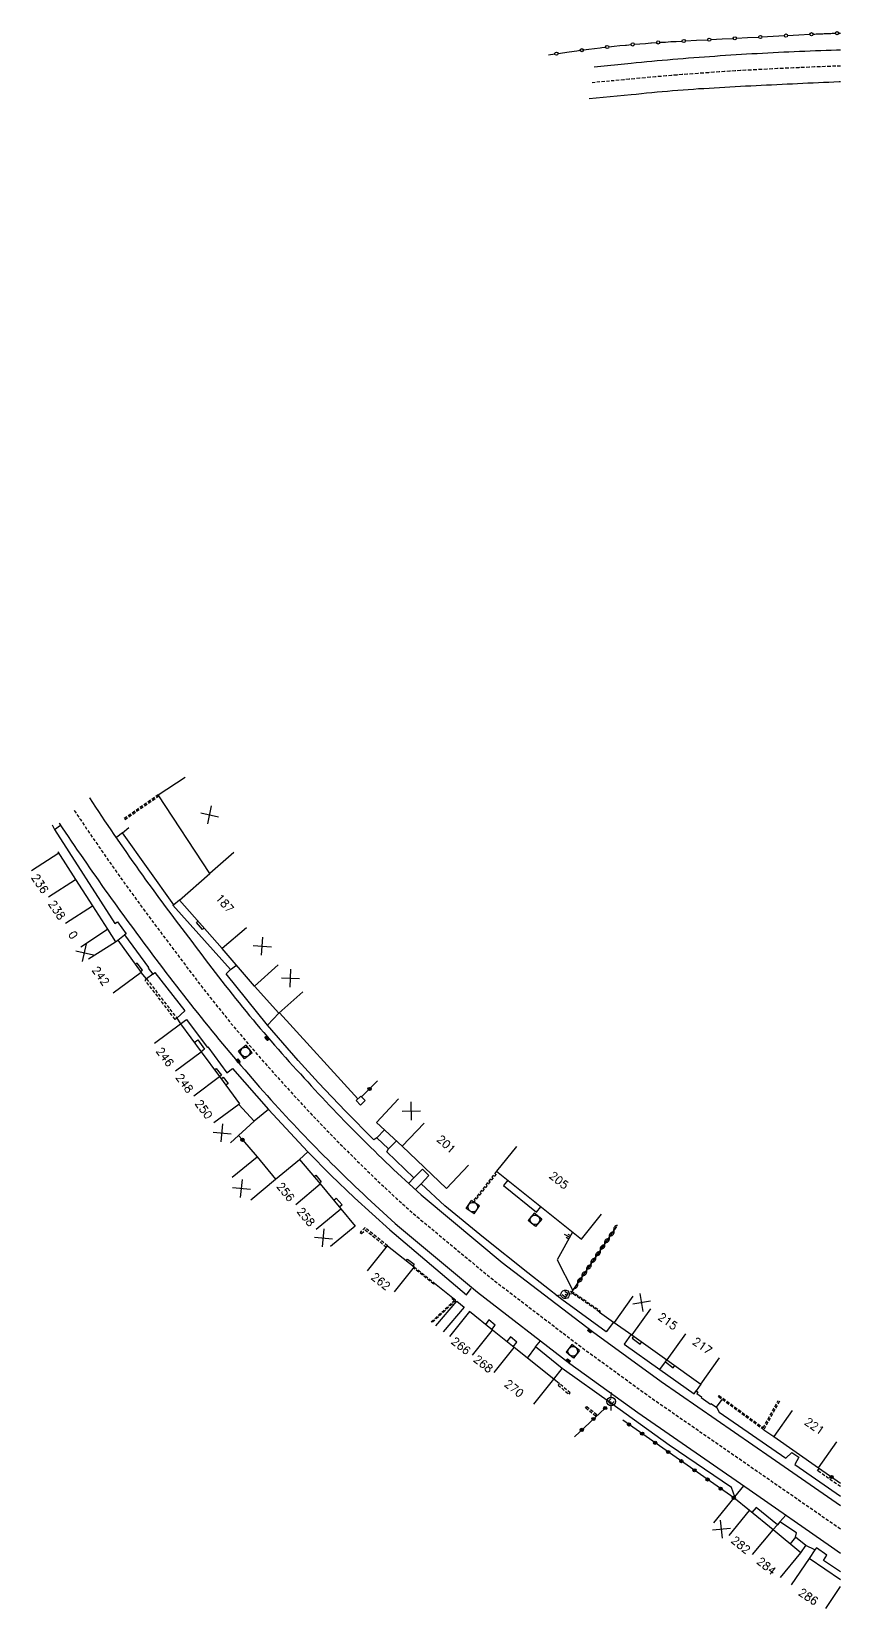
# Model space of a CAD drawing. Header units: millimetres. Extents: x 163000 to 164000, y 123999 to 125000.
# Drawn here: x 163873.6 to 164000, y 124744.1 to 124990.4 of the extents above; entities that cross this region are included whole.
import ezdxf
from ezdxf.enums import TextEntityAlignment as Align

# ---------------------------------------------------------------- set-up
doc = ezdxf.new("R2010")
doc.units = ezdxf.units.MM
doc.linetypes.add('DASHED', pattern=[0.75, 0.5, -0.25])
doc.layers.get('0').update_dxf_attribs({"linetype": 'CONTINUOUS'})
for name, color, linetype in [('W0001', 6, 'DASHED'), ('W0008', 7, 'CONTINUOUS'), ('W0100', 7, 'CONTINUOUS'), ('W0112', 1, 'DASHED'), ('W0211', 2, 'CONTINUOUS'), ('W0310', 3, 'CONTINUOUS'), ('W0322', 7, 'CONTINUOUS'), ('W0330', 7, 'CONTINUOUS'), ('W0334', 7, 'CONTINUOUS'), ('W0400', 7, 'CONTINUOUS'), ('W0420', 7, 'CONTINUOUS'), ('W0471', 7, 'CONTINUOUS'), ('W0991', 7, 'CONTINUOUS'), ('W1102', 7, 'CONTINUOUS')]:
    doc.layers.add(name, color=color, linetype=linetype)
doc.styles.get("Standard").update_dxf_attribs({"font": 'romans.shx', "width": 0.85})

# ---------------------------------------------------------------- blocks, each defined once
blk = doc.blocks.new('T471')
for p, q in [((-0.333334, 0.333334), (-0.333334, -0.333334)), ((-0.333334, 0.333334), (0.333334, 0.333334)), ((-0.333334, 0), (0, 0)), ((0.500001, 0.500001), (1.000002, 1.000002)), ((-0.500001, -0.500001), (-1.000002, -1.000002)), ((-0.333334, -0.333334), (0.333334, -0.333334))]:
    blk.add_line(p, q)
blk.add_ellipse((0, 0), major_axis=(0.471405, 0.471405), ratio=1, start_param=5.4977871438, end_param=11.780972451)
blk = doc.blocks.new('t211o')
at = {"color": 0, "linetype": 'Continuous'}
for p, q in [((-0.29, 0.5), (-0.29, 0)), ((0, 1), (0, 0)), ((0.29, 0.5), (0.29, 0))]:
    blk.add_line(p, q, dxfattribs=at)
blk = doc.blocks.new('t322o')
at = {"color": 0, "linetype": 'Continuous'}
for radius in [0.25, 0.15]:
    blk.add_circle((0, 0), radius, dxfattribs=at)
blk = doc.blocks.new('t310o')
at = {"color": 0, "linetype": 'Continuous'}
for centre, start, end in [((-0.5, 0.38), 216.8699, 323.1304), ((0.5, -0.37), 36.8699, 143.1303)]:
    blk.add_arc(centre, 0.625, start, end, dxfattribs=at)
blk = doc.blocks.new('t991o')
at = {"color": 0, "linetype": 'Continuous'}
for p, q in [((-1, 1), (1, -1)), ((-1, -1), (1, 1))]:
    blk.add_line(p, q, dxfattribs=at)
blk = doc.blocks.new('t112o')
at = {"color": 0, "linetype": 'Continuous'}
for p, q in [((-0.5, 0.5), (0.5, 0.5)), ((-0.5, -0.5), (-0.5, 0.5)), ((0.5, 0.5), (0.5, -0.5)), ((0.5, -0.5), (-0.5, -0.5))]:
    blk.add_line(p, q, dxfattribs=at)
blk = doc.blocks.new('T400')
for p, q in [((-0.15, 0.3), (0.15, 0.3)), ((-0.15, -0.25), (-0.15, 0.3)), ((-0.15, 0.15), (0.15, 0.15)), ((-0.15, 0), (0.15, 0)), ((0.15, 0.3), (0.15, -0.25)), ((-0.15, -0.15), (0.15, -0.15)), ((-0.15, -0.25), (-0.15, -0.3)), ((-0.15, -0.3), (0.15, -0.3)), ((0.15, -0.3), (0.15, -0.25))]:
    blk.add_line(p, q)
blk = doc.blocks.new('T420')
for p, q in [((0.75, 0.75), (-0.75, 0.75)), ((-0.75, 0.75), (-0.75, -0.75)), ((0.75, 0.75), (0.75, -0.75)), ((0.75, -0.75), (-0.75, -0.75))]:
    blk.add_line(p, q)
blk.add_ellipse((0, 0), major_axis=(-0.53, 0.53), ratio=1, start_param=3.926991, end_param=10.210176)

msp = doc.modelspace()

# ---------------------------------------------------------------- linework, layer by layer
at = {"layer": 'W0001'}
for p, q in [((163976.08, 124983.75), (163975.25, 124983.69)), ((163976.9, 124983.81), (163976.08, 124983.75)), ((163977.73, 124983.87), (163976.9, 124983.81)), ((163978.56, 124983.93), (163977.73, 124983.87)), ((163979.39, 124983.99), (163978.56, 124983.93)), ((163980.22, 124984.05), (163979.39, 124983.99)), ((163981.05, 124984.1), (163980.22, 124984.05)), ((163981.88, 124984.15), (163981.05, 124984.1)), ((163982.71, 124984.21), (163981.88, 124984.15)), ((163983.54, 124984.26), (163982.71, 124984.21)), ((163984.37, 124984.31), (163983.54, 124984.26)), ((163985.2, 124984.36), (163984.37, 124984.31)), ((163986.03, 124984.4), (163985.2, 124984.36)), ((163986.86, 124984.45), (163986.03, 124984.4)), ((163987.69, 124984.49), (163986.86, 124984.45)), ((163988.52, 124984.54), (163987.69, 124984.49)), ((163989.35, 124984.58), (163988.52, 124984.54)), ((163990.18, 124984.62), (163989.35, 124984.58)), ((163991.01, 124984.66), (163990.18, 124984.62)), ((163991.84, 124984.7), (163991.01, 124984.66)), ((163992.67, 124984.73), (163991.84, 124984.7)), ((163993.5, 124984.77), (163992.67, 124984.73)), ((163994.32, 124984.81), (163993.5, 124984.77)), ((163995.14, 124984.84), (163994.32, 124984.81)), ((163995.96, 124984.88), (163995.14, 124984.84)), ((163996.79, 124984.91), (163995.96, 124984.88)), ((163997.61, 124984.94), (163996.79, 124984.91)), ((163998.43, 124984.97), (163997.61, 124984.94)), ((163999.26, 124985), (163998.43, 124984.97)), ((164000, 124985.02), (163999.26, 124985)), ((163966.14, 124982.87), (163961.1, 124982.42)), ((163966.97, 124982.95), (163966.14, 124982.87)), ((163967.8, 124983.03), (163966.97, 124982.95)), ((163968.62, 124983.11), (163967.8, 124983.03)), ((163969.45, 124983.19), (163968.62, 124983.11)), ((163970.28, 124983.27), (163969.45, 124983.19)), ((163971.11, 124983.34), (163970.28, 124983.27)), ((163971.93, 124983.41), (163971.11, 124983.34)), ((163972.76, 124983.48), (163971.93, 124983.41)), ((163973.59, 124983.55), (163972.76, 124983.48)), ((163974.42, 124983.62), (163973.59, 124983.55)), ((163975.25, 124983.69), (163974.42, 124983.62))]:
    msp.add_line(p, q, dxfattribs=at)
at = {"layer": 'W0001', "flags": 128}
msp.add_lwpolyline([(163880.24, 124868.75), (163880.24, 124868.75, 0.016411), (163896.21, 124846.47, 0.028103), (163913.95, 124824.95, 0.026073), (163933.1, 124805.91), (163945.27, 124795.8), (163959.46, 124784.97), (163970.25, 124777.14), (163987.47, 124765.23), (163999.66, 124756.8), (164000, 124756.56)], format="xyb", dxfattribs=at)
at = {"layer": 'W0008'}
for points in [[(163882.59, 124870.74), (163882.59, 124870.74, 0.018958), (163898.61, 124848.27, 0.028151), (163916.16, 124826.97, 0.026032), (163935.06, 124808.19), (163947.14, 124798.15), (163961.25, 124787.38), (163971.98, 124779.59), (163989.18, 124767.7), (164000, 124760.21)], [(163877.88, 124866.76), (163877.88, 124866.76, 0.015215), (163893.5, 124844.87, 0.022231), (163911.57, 124822.89, 0.025884), (163931.05, 124803.67), (163943.26, 124793.54), (163957.72, 124782.39), (163968.32, 124774.74), (163985.72, 124762.7), (163998.58, 124753.74), (164000, 124752.75)]]:
    msp.add_lwpolyline(points, format="xyb", dxfattribs=at)
at = {"layer": 'W0100'}
for points in [[(163915.94, 124840.45), (163912.23, 124837.09), (163908.42, 124841.3), (163903.34, 124847.19), (163896.66, 124854.73), (163901.42, 124858.94), (163893.37, 124871.21), (163897.55, 124873.95)], [(163877.69, 124862.32), (163877.69, 124862.32), (163877.69, 124862.32), (163877.69, 124862.32), (163877.69, 124862.32), (163880.41, 124857.98), (163883.06, 124853.88), (163885.45, 124850.21), (163886.68, 124848.25), (163887.05, 124848.51), (163890.71, 124843.43), (163886.31, 124840.25)], [(163892.8, 124832.44), (163896.82, 124835.42), (163900.05, 124831.07), (163902.93, 124827.2), (163906.06, 124822.93), (163905.95, 124822.82), (163908.33, 124820.21), (163904.63, 124816.84)], [(163941.85, 124813.34), (163938.4, 124809.72), (163931.48, 124816.32), (163927.5, 124820.05), (163930.92, 124823.7)], [(163949.37, 124816.3), (163946.25, 124812.4), (163959.5, 124801.79), (163962.63, 124805.69)], [(163904.94, 124811.48), (163908.8, 124814.66), (163911.69, 124811.15), (163915.45, 124814.27), (163918.68, 124810.44), (163921.92, 124806.53), (163924.15, 124803.84), (163920.29, 124800.65)], [(163926.09, 124796.87), (163929.22, 124800.77), (163933.35, 124797.46), (163930.22, 124793.56)], [(163967.54, 124792.89), (163964.65, 124788.81), (163967.41, 124786.86), (163972.84, 124782.96), (163978.18, 124779.17), (163981.08, 124783.25)], [(163952.07, 124776.01), (163955.2, 124779.92), (163949.01, 124784.87), (163945.61, 124787.6), (163942, 124790.49), (163938.87, 124786.58)], [(163992.46, 124775.07), (163989.58, 124770.98), (163996.55, 124766.07), (163999.43, 124770.16)], [(163990.61, 124748.97), (163993.8, 124752.82), (163989.46, 124756.41), (163985.76, 124759.42), (163983.32, 124761.4), (163980.17, 124757.52)], [(164000, 124748.6), (163995.1, 124751.94), (163992.28, 124747.81)]]:
    msp.add_lwpolyline(points, dxfattribs=at)
at = {"layer": 'W0112'}
for points in [[(163893.37, 124871.21), (163887.92, 124867.41)], [(163888.14, 124867.34), (163888.14, 124867.34), (163893.47, 124871.05)], [(163946.25, 124812.4), (163942.46, 124807.63), (163942.66, 124807.47), (163946.45, 124812.24)], [(163933.35, 124797.46), (163936.54, 124794.92), (163936.43, 124794.78), (163933.23, 124797.32)], [(163936.02, 124788.87), (163939.63, 124792.22), (163939.31, 124792.5), (163939.42, 124792.63), (163939.9, 124792.23), (163936.16, 124788.76)], [(163990.45, 124776.49), (163988, 124772.02), (163980.89, 124777.22), (163981.02, 124777.39), (163987.93, 124772.34), (163990.27, 124776.61)], [(164000, 124763.15), (163996.41, 124765.64), (163996.66, 124766)]]:
    msp.add_lwpolyline(points, dxfattribs=at)
for points in [[(163896.01, 124836.13), (163891.3, 124842.27), (163891.54, 124842.46), (163896.26, 124836.32)], [(163929.22, 124800.77), (163925.68, 124803.62), (163924.93, 124802.87), (163925.13, 124802.67), (163925.7, 124803.24), (163929.05, 124800.55)], [(163957.96, 124793.69), (163962.46, 124790.58), (163962.35, 124790.42), (163957.85, 124793.53)], [(163957.76, 124777.81), (163956.06, 124779.22), (163955.87, 124778.99), (163957.57, 124777.58)], [(163961.73, 124774.17), (163960.16, 124775.43), (163960.35, 124775.67), (163961.92, 124774.41)]]:
    msp.add_lwpolyline(points, close=True, dxfattribs=at)
at = {"layer": 'W0211'}
msp.add_lwpolyline([(163958.12, 124802.89), (163955.71, 124798.57), (163958.15, 124793.79)], dxfattribs=at)
at = {"layer": 'W0310'}
for p, q in [((163970.45, 124988.64), (163971.25, 124988.69)), ((163971.75, 124988.73), (163972.63, 124988.78)), ((163972.63, 124988.78), (163973.5, 124988.84)), ((163973.5, 124988.84), (163974.34, 124988.88)), ((163974.34, 124988.88), (163975.25, 124988.93)), ((163975.75, 124988.95), (163977.49, 124989.05)), ((163977.49, 124989.05), (163979.24, 124989.14)), ((163979.74, 124989.16), (163981.49, 124989.26)), ((163981.49, 124989.26), (163983.24, 124989.35)), ((163983.74, 124989.37), (163985.48, 124989.47)), ((163985.48, 124989.47), (163987.23, 124989.56)), ((163987.73, 124989.58), (163989.48, 124989.68)), ((163989.48, 124989.68), (163991.23, 124989.77)), ((163991.73, 124989.79), (163993.47, 124989.89)), ((163993.47, 124989.89), (163995.22, 124989.98)), ((163995.72, 124990), (163995.97, 124990.02)), ((163995.97, 124990.02), (163996.22, 124990.03)), ((163996.22, 124990.03), (163996.47, 124990.04)), ((163996.47, 124990.04), (163996.72, 124990.05)), ((163996.72, 124990.05), (163996.97, 124990.06)), ((163996.97, 124990.06), (163997.22, 124990.08)), ((163997.22, 124990.08), (163997.47, 124990.09)), ((163997.47, 124990.09), (163997.72, 124990.1)), ((163997.72, 124990.1), (163997.97, 124990.11)), ((163997.97, 124990.11), (163998.22, 124990.12)), ((163998.22, 124990.12), (163998.47, 124990.13)), ((163998.47, 124990.13), (163998.72, 124990.14)), ((163998.72, 124990.14), (163998.93, 124990.15)), ((163998.93, 124990.15), (163999.22, 124990.16)), ((163999.72, 124990.17), (164000, 124990.18)), ((163954.37, 124986.79), (163955.36, 124986.93)), ((163955.85, 124987), (163957.59, 124987.24)), ((163957.59, 124987.24), (163958.81, 124987.41)), ((163958.81, 124987.41), (163959.32, 124987.48)), ((163959.81, 124987.55), (163960.68, 124987.66)), ((163960.68, 124987.66), (163961.55, 124987.77)), ((163961.55, 124987.77), (163962.42, 124987.87)), ((163962.42, 124987.87), (163962.68, 124987.9)), ((163962.68, 124987.9), (163963.29, 124987.97)), ((163963.78, 124988.03), (163964.65, 124988.12)), ((163964.65, 124988.12), (163965.53, 124988.21)), ((163965.53, 124988.21), (163966.4, 124988.3)), ((163966.4, 124988.3), (163966.56, 124988.31)), ((163966.56, 124988.31), (163967.27, 124988.38)), ((163967.77, 124988.42), (163968.64, 124988.5)), ((163968.64, 124988.5), (163969.51, 124988.57)), ((163969.51, 124988.57), (163970.38, 124988.63)), ((163970.38, 124988.63), (163970.45, 124988.64))]:
    msp.add_line(p, q, dxfattribs=at)
msp.add_lwpolyline([(163958.04, 124793.63), (163965.02, 124803.77)], dxfattribs=at)
for centre in [(163967.52, 124988.4), (163971.5, 124988.71), (163975.5, 124988.94), (163979.49, 124989.15), (163983.49, 124989.36), (163987.48, 124989.57), (163991.48, 124989.78), (163995.47, 124989.99), (163999.47, 124990.16), (163955.6, 124986.96), (163959.57, 124987.51), (163963.54, 124988)]:
    msp.add_circle(centre, 0.25, dxfattribs=at)
at = {"layer": 'W0322'}
for points in [[(163925.15, 124824.01), (163927.64, 124826.52)], [(163905.92, 124818.02), (163906.52, 124817.33)], [(163963.22, 124775.43), (163958.41, 124770.94)], [(163983.32, 124761.4), (163965.99, 124773.53)], [(163996.55, 124766.07), (164000, 124763.69)]]:
    msp.add_lwpolyline(points, dxfattribs=at)
at = {"layer": 'W0330', "flags": 128}
msp.add_lwpolyline([(163924.55, 124823.72), (163912.32, 124837.17)], dxfattribs=at)
at = {"layer": 'W0334'}
for points in [[(163876.77, 124866.5), (163877.14, 124865.77), (163886.58, 124851.13), (163886.97, 124851.38), (163888.37, 124849.51), (163888.11, 124849.34), (163891.83, 124844.22), (163891.76, 124844.14), (163892.51, 124843.18), (163892.83, 124843.44), (163897.54, 124837.45), (163896.26, 124836.32), (163896.82, 124835.42), (163897.79, 124836.13), (163901.01, 124831.79), (163901.09, 124831.85), (163904.09, 124827.8), (163904.97, 124828.47), (163910.59, 124822.04), (163916.76, 124815.42), (163920.35, 124811.82), (163924.02, 124808.27), (163929.54, 124803.24), (163941.56, 124793.11), (163942.25, 124794.11)], [(163877.14, 124865.77), (163878.08, 124866.48)], [(163887.77, 124865.24), (163888.76, 124866.12)], [(163933.3, 124811.37), (163929.1, 124815.44), (163929.34, 124815.9), (163927.54, 124817.63), (163927.06, 124817.32), (163922.62, 124821.79), (163918.41, 124826.24), (163915.21, 124829.73), (163910.46, 124835.21), (163903.97, 124843.26), (163904.67, 124843.91), (163895.65, 124853.95), (163895.78, 124854.04), (163887.77, 124865.24), (163886.9, 124864.57)], [(163896.66, 124854.73), (163895.78, 124854.04)], [(163900.52, 124850.38), (163900.29, 124850.17), (163899.35, 124851.25), (163899.57, 124851.45)], [(163887.05, 124848.51), (163888.11, 124849.34)], [(163890.59, 124843.61), (163890.89, 124843.82), (163890.09, 124844.92), (163889.79, 124844.71)], [(163892.51, 124843.18), (163891.54, 124842.46), (163890.71, 124843.43)], [(163904.67, 124843.91), (163905.57, 124844.61)], [(163910.46, 124835.21), (163912.23, 124837.09)], [(163898.98, 124832.51), (163899.54, 124832.92), (163900.61, 124831.46), (163900.07, 124831.05)], [(163902.16, 124828.23), (163902.44, 124828.44), (163903.25, 124827.4), (163902.95, 124827.18)], [(163903.18, 124826.86), (163903.53, 124827.11), (163904.28, 124826.11), (163903.93, 124825.84)], [(163910.59, 124822.04), (163908.33, 124820.21)], [(163928.72, 124818.9), (163927.54, 124817.63)], [(163906.52, 124817.33), (163908.8, 124814.66)], [(163929.34, 124815.9), (163930.58, 124817.16)], [(163915.45, 124814.27), (163916.76, 124815.42)], [(163917.71, 124811.59), (163917.97, 124811.81), (163918.83, 124810.76), (163918.58, 124810.56)], [(163934.44, 124810.45), (163935.67, 124811.75), (163934.65, 124812.74), (163933.3, 124811.37), (163932.5, 124810.51)], [(163962.35, 124790.42), (163964.53, 124788.84), (163963.38, 124787.31), (163956.47, 124792.39), (163951.13, 124796.57), (163944.18, 124802.06), (163938.18, 124807.01), (163934.44, 124810.45), (163933.55, 124809.55)], [(163947.98, 124811.01), (163947.32, 124810.19), (163952.49, 124806.01), (163953.17, 124806.86)], [(163920.79, 124807.9), (163921.18, 124808.23), (163922.09, 124807.15), (163921.69, 124806.81)], [(163932.13, 124798.44), (163932.34, 124798.7), (163933.38, 124797.89), (163933.16, 124797.61)], [(163936.54, 124794.92), (163939.42, 124792.63)], [(163936.76, 124788.27), (163940.05, 124792.13), (163941.18, 124791.18), (163937.91, 124787.35)], [(163945.49, 124787.69), (163946.04, 124788.39), (163945.06, 124789.19), (163944.49, 124788.49)], [(163967.29, 124786.95), (163966.2, 124785.43), (163971.77, 124781.45), (163977.13, 124777.65), (163977.46, 124778.11), (163977.69, 124777.96), (163977.52, 124777.69), (163978.27, 124777.17), (163978.21, 124777.07), (163979.67, 124776.04), (163979.75, 124776.13), (163980.63, 124775.55), (163981.05, 124774.8), (163991.44, 124767.59), (163992.42, 124768.47), (163993.49, 124767.73), (163992.86, 124766.6), (164000, 124761.66)], [(163948.85, 124785), (163949.43, 124785.74), (163948.44, 124786.55), (163947.84, 124785.81)], [(163952.35, 124784.98), (163951.05, 124783.24)], [(163983.47, 124761.57), (163982.99, 124763), (163973.24, 124769.62), (163964.26, 124776.07), (163956.5, 124781.6), (163952.35, 124784.98), (163953.11, 124785.95)], [(163967.67, 124786.67), (163967.42, 124786.32), (163968.68, 124785.43), (163968.93, 124785.77)], [(163971.77, 124781.45), (163972.63, 124782.62), (163973.87, 124781.71), (163974.12, 124782.06)], [(163956.06, 124779.22), (163955.2, 124779.92), (163956.5, 124781.6)], [(163978.18, 124779.17), (163977.46, 124778.11)], [(163980.63, 124775.55), (163981.49, 124776.78)], [(163988.01, 124772.04), (163989.58, 124770.98)], [(163983.47, 124761.57), (163984.88, 124763.28)], [(164000, 124749.83), (163997.33, 124751.61), (163997.85, 124752.46), (163996.26, 124753.6), (163995.99, 124753.26), (163994.6, 124753.97), (163992.98, 124755.27), (163993.12, 124755.95), (163990.5, 124757.65), (163990.13, 124757.17), (163986.81, 124759.9), (163986.13, 124759.11)], [(163990.13, 124757.17), (163989.45, 124756.41)], [(163990.5, 124757.65), (163991.44, 124758.72)], [(163992.98, 124755.27), (163992.13, 124754.2)], [(163993.8, 124752.82), (163994.6, 124753.97)], [(163995.99, 124753.26), (163995.1, 124751.94)]]:
    msp.add_lwpolyline(points, dxfattribs=at)
at = {"layer": 'W0334', "flags": 128}
msp.add_lwpolyline([(163972.63, 124782.62), (163972.86, 124782.95)], dxfattribs=at)
at = {"layer": 'W1102'}
for p, q in [((163974.6, 124986.15), (163975.43, 124986.22)), ((163975.43, 124986.22), (163976.25, 124986.29)), ((163976.25, 124986.29), (163977.08, 124986.35)), ((163977.08, 124986.35), (163977.9, 124986.42)), ((163977.9, 124986.42), (163978.73, 124986.48)), ((163978.73, 124986.48), (163979.55, 124986.54)), ((163979.55, 124986.54), (163980.38, 124986.59)), ((163980.38, 124986.59), (163981.2, 124986.65)), ((163981.2, 124986.65), (163982.03, 124986.71)), ((163982.03, 124986.71), (163982.86, 124986.76)), ((163982.86, 124986.76), (163983.68, 124986.81)), ((163983.68, 124986.81), (163984.51, 124986.86)), ((163984.51, 124986.86), (163985.33, 124986.91)), ((163985.33, 124986.91), (163986.16, 124986.96)), ((163986.16, 124986.96), (163986.99, 124987.01)), ((163986.99, 124987.01), (163987.81, 124987.05)), ((163987.81, 124987.05), (163988.64, 124987.09)), ((163988.64, 124987.09), (163989.47, 124987.14)), ((163989.47, 124987.14), (163990.29, 124987.18)), ((163990.29, 124987.18), (163991.12, 124987.22)), ((163991.12, 124987.22), (163991.95, 124987.26)), ((163991.95, 124987.26), (163992.77, 124987.29)), ((163992.77, 124987.29), (163993.6, 124987.33)), ((163993.6, 124987.33), (163994.43, 124987.36)), ((163994.43, 124987.36), (163995.25, 124987.4)), ((163995.25, 124987.4), (163996.08, 124987.43)), ((163996.08, 124987.43), (163996.91, 124987.46)), ((163996.91, 124987.46), (163997.74, 124987.49)), ((163997.74, 124987.49), (163998.56, 124987.52)), ((163998.56, 124987.52), (163999.37, 124987.55)), ((163999.37, 124987.55), (164000, 124987.57)), ((163961.5, 124984.92), (163967.27, 124985.48)), ((163967.27, 124985.48), (163968.08, 124985.56)), ((163968.08, 124985.56), (163968.9, 124985.64)), ((163968.9, 124985.64), (163969.71, 124985.72)), ((163969.71, 124985.72), (163970.52, 124985.8)), ((163970.52, 124985.8), (163971.34, 124985.87)), ((163971.34, 124985.87), (163972.15, 124985.94)), ((163972.15, 124985.94), (163972.96, 124986.02)), ((163972.96, 124986.02), (163973.78, 124986.09)), ((163973.78, 124986.09), (163974.6, 124986.15)), ((163975.39, 124981.27), (163974.58, 124981.21)), ((163976.2, 124981.33), (163975.39, 124981.27)), ((163977.02, 124981.38), (163976.2, 124981.33)), ((163977.83, 124981.44), (163977.02, 124981.38)), ((163978.65, 124981.49), (163977.83, 124981.44)), ((163979.46, 124981.54), (163978.65, 124981.49)), ((163980.28, 124981.59), (163979.46, 124981.54)), ((163981.09, 124981.64), (163980.28, 124981.59)), ((163981.91, 124981.69), (163981.09, 124981.64)), ((163982.72, 124981.73), (163981.91, 124981.69)), ((163983.54, 124981.78), (163982.72, 124981.73)), ((163984.35, 124981.82), (163983.54, 124981.78)), ((163985.17, 124981.86), (163984.35, 124981.82)), ((163985.99, 124981.9), (163985.17, 124981.86)), ((163986.8, 124981.94), (163985.99, 124981.9)), ((163987.62, 124981.98), (163986.8, 124981.94)), ((163988.43, 124982.02), (163987.62, 124981.98)), ((163989.24, 124982.06), (163988.43, 124982.02)), ((163990.05, 124982.1), (163989.24, 124982.06)), ((163990.86, 124982.14), (163990.05, 124982.1)), ((163991.68, 124982.18), (163990.86, 124982.14)), ((163992.49, 124982.22), (163991.68, 124982.18)), ((163993.3, 124982.26), (163992.49, 124982.22)), ((163994.11, 124982.3), (163993.3, 124982.26)), ((163994.92, 124982.34), (163994.11, 124982.3)), ((163995.73, 124982.37), (163994.92, 124982.34)), ((163996.54, 124982.41), (163995.73, 124982.37)), ((163997.35, 124982.45), (163996.54, 124982.41)), ((163998.16, 124982.48), (163997.35, 124982.45)), ((163998.97, 124982.52), (163998.16, 124982.48)), ((163999.78, 124982.55), (163998.97, 124982.52)), ((164000, 124982.56), (163999.78, 124982.55)), ((163967.27, 124980.51), (163960.71, 124979.91)), ((163968.08, 124980.6), (163967.27, 124980.51)), ((163968.89, 124980.69), (163968.08, 124980.6)), ((163969.7, 124980.77), (163968.89, 124980.69)), ((163970.51, 124980.85), (163969.7, 124980.77)), ((163971.32, 124980.93), (163970.51, 124980.85)), ((163972.14, 124981), (163971.32, 124980.93)), ((163972.95, 124981.07), (163972.14, 124981)), ((163973.76, 124981.14), (163972.95, 124981.07)), ((163974.58, 124981.21), (163973.76, 124981.14))]:
    msp.add_line(p, q, dxfattribs=at)
for points in [[(163873.55, 124859.39), (163877.8, 124862.14)], [(163905.2, 124862.21), (163901.42, 124858.94)], [(163876.21, 124855.27), (163880.41, 124857.98)], [(163878.86, 124851.17), (163883.06, 124853.88)], [(163881.26, 124847.48), (163885.45, 124850.21)], [(163907.13, 124850.45), (163903.34, 124847.19)], [(163882.45, 124845.59), (163886.68, 124848.25)], [(163912.13, 124844.66), (163908.42, 124841.3)], [(163896.04, 124828.09), (163900.05, 124831.07)], [(163898.92, 124824.21), (163902.93, 124827.2)], [(163934.93, 124819.94), (163931.48, 124816.32)], [(163907.83, 124807.97), (163911.69, 124811.15)], [(163914.86, 124807.21), (163918.68, 124810.44)], [(163918.07, 124803.34), (163921.92, 124806.53)], [(163970.29, 124790.94), (163967.41, 124786.86)], [(163942.48, 124783.69), (163945.61, 124787.6)], [(163975.76, 124787.02), (163972.84, 124782.96)], [(163945.89, 124780.97), (163949.01, 124784.87)], [(163982.6, 124755.54), (163985.76, 124759.42)], [(163986.27, 124752.56), (163989.46, 124756.41)], [(163997.69, 124744.13), (164000, 124747.54)]]:
    msp.add_lwpolyline(points, dxfattribs=at)
at = {"layer": 'W1102', "flags": 128}
msp.add_lwpolyline([(163905.95, 124822.82), (163902.05, 124819.95)], dxfattribs=at)

# ---------------------------------------------------------------- block references
at = {"layer": 'W0112', "rotation": 134.8388243020966}
msp.add_blockref('t112o', (163925, 124823.45), dxfattribs=at)
at = {"layer": 'W0211', "rotation": 60.83085432505769}
msp.add_blockref('t211o', (163957.68, 124802.11), dxfattribs=at)
at = {"layer": 'W0310', "rotation": 55.49371250398386}
for p in [(163964.58, 124803.13), (163963.16, 124801.07), (163963.87, 124802.1), (163961.74, 124799.01), (163962.45, 124800.04), (163959.62, 124795.92), (163960.33, 124796.95), (163961.03, 124797.98), (163958.91, 124794.89)]:
    msp.add_blockref('t310o', p, dxfattribs=at)
at = {"layer": 'W0322'}
for p, rotation in [((163926.39, 124825.26), 45.16236873879159), ((163906.52, 124817.33), 310.9551885720666), ((163963.22, 124775.43), 223.0885350026686), ((163959.56, 124772.01), 223.0885350026686), ((163961.39, 124773.72), 223.0885350026686), ((163966.94, 124772.87), 145.0015987618276), ((163968.99, 124771.43), 145.0015987618276), ((163971.03, 124770), 145.0015987618276), ((163973.08, 124768.57), 145.0015987618276), ((163975.13, 124767.13), 145.0015987618276), ((163977.18, 124765.7), 145.0015987618276), ((163979.22, 124764.27), 145.0015987618276), ((163998.61, 124764.65), 325.4142431017406), ((163981.27, 124762.83), 145.0015987618276), ((163983.32, 124761.4), 145.0015987618276)]:
    msp.add_blockref('t322o', p, dxfattribs=dict(at, rotation=rotation))
at = {"layer": 'W0400'}
for p, rotation in [((163910.35, 124833.19), 38.44637515220352), ((163905.86, 124829.63), 38.65875411680654), ((163960.8, 124787.47), 52.64072443636355), ((163957.47, 124782.82), 52.38232058873061)]:
    msp.add_blockref('T400', p, dxfattribs=dict(at, rotation=rotation))
at = {"layer": 'W0420'}
for p, rotation in [((163906.97, 124831.04), 308.4463751522035), ((163942.54, 124806.81), 235.4937125041686), ((163952.24, 124804.82), 321.0019695363146), ((163958.15, 124784.29), 322.3823205887306)]:
    msp.add_blockref('T420', p, dxfattribs=dict(at, rotation=rotation))
at = {"layer": 'W0471'}
for p, rotation in [((163956.97, 124793.18), 143.6671909609626), ((163964.15, 124776.45), 43.08853500276998)]:
    msp.add_blockref('T471', p, dxfattribs=dict(at, rotation=rotation))
at = {"layer": 'W0991'}
for p, rotation in [((163901.38, 124868.08), 33.07903875857291), ((163909.63, 124847.56), 40.78664301156412), ((163881.85, 124846.54), 32.11287539813291), ((163914.03, 124842.56), 42.15405425588169), ((163932.92, 124821.82), 46.83173263679684), ((163903.34, 124818.4), 39.70634207706341), ((163906.38, 124809.73), 39.45792303270398), ((163919.18, 124802), 39.59261348219698), ((163968.92, 124791.92), 54.73734727443913), ((163981.39, 124756.53), 50.93039614144544)]:
    msp.add_blockref('t991o', p, dxfattribs=dict(at, rotation=rotation))

# ---------------------------------------------------------------- texts
for s, rotation, p in [('236', 302.803, (163874.88, 124857.33)), ('238', 302.8778, (163877.53, 124853.22)), ('187', 311.532, (163903.77, 124854.25)), ('0', 303.0595, (163880.06, 124849.32)), ('242', 305.858, (163884.38, 124842.92)), ('246', 306.6072, (163894.42, 124830.27)), ('248', 306.6478, (163897.48, 124826.15)), ('250', 306.3042, (163900.48, 124822.08)), ('201', 316.4002, (163938.39, 124816.64)), ('205', 321.3051, (163956, 124811)), ('256', 308.8434, (163913.27, 124809.18)), ('258', 309.6429, (163916.46, 124805.28)), ('262', 321.2368, (163928.15, 124795.21)), ('215', 324.3118, (163973.03, 124788.98)), ('266', 321.3141, (163940.68, 124785.14)), ('217', 324.6368, (163978.42, 124785.13)), ('268', 321.3071, (163944.18, 124782.33)), ('270', 321.3132, (163948.98, 124778.49)), ('221', 324.8343, (163995.94, 124772.61)), ('282', 320.8443, (163984.44, 124754.05)), ('284', 320.3962, (163988.44, 124750.76)), ('286', 325.7171, (163994.99, 124745.97))]:
    msp.add_text(s, height=1.25, rotation=rotation, dxfattribs=at).set_placement(p, align=Align.MIDDLE)

doc.saveas('drawing.dxf')
